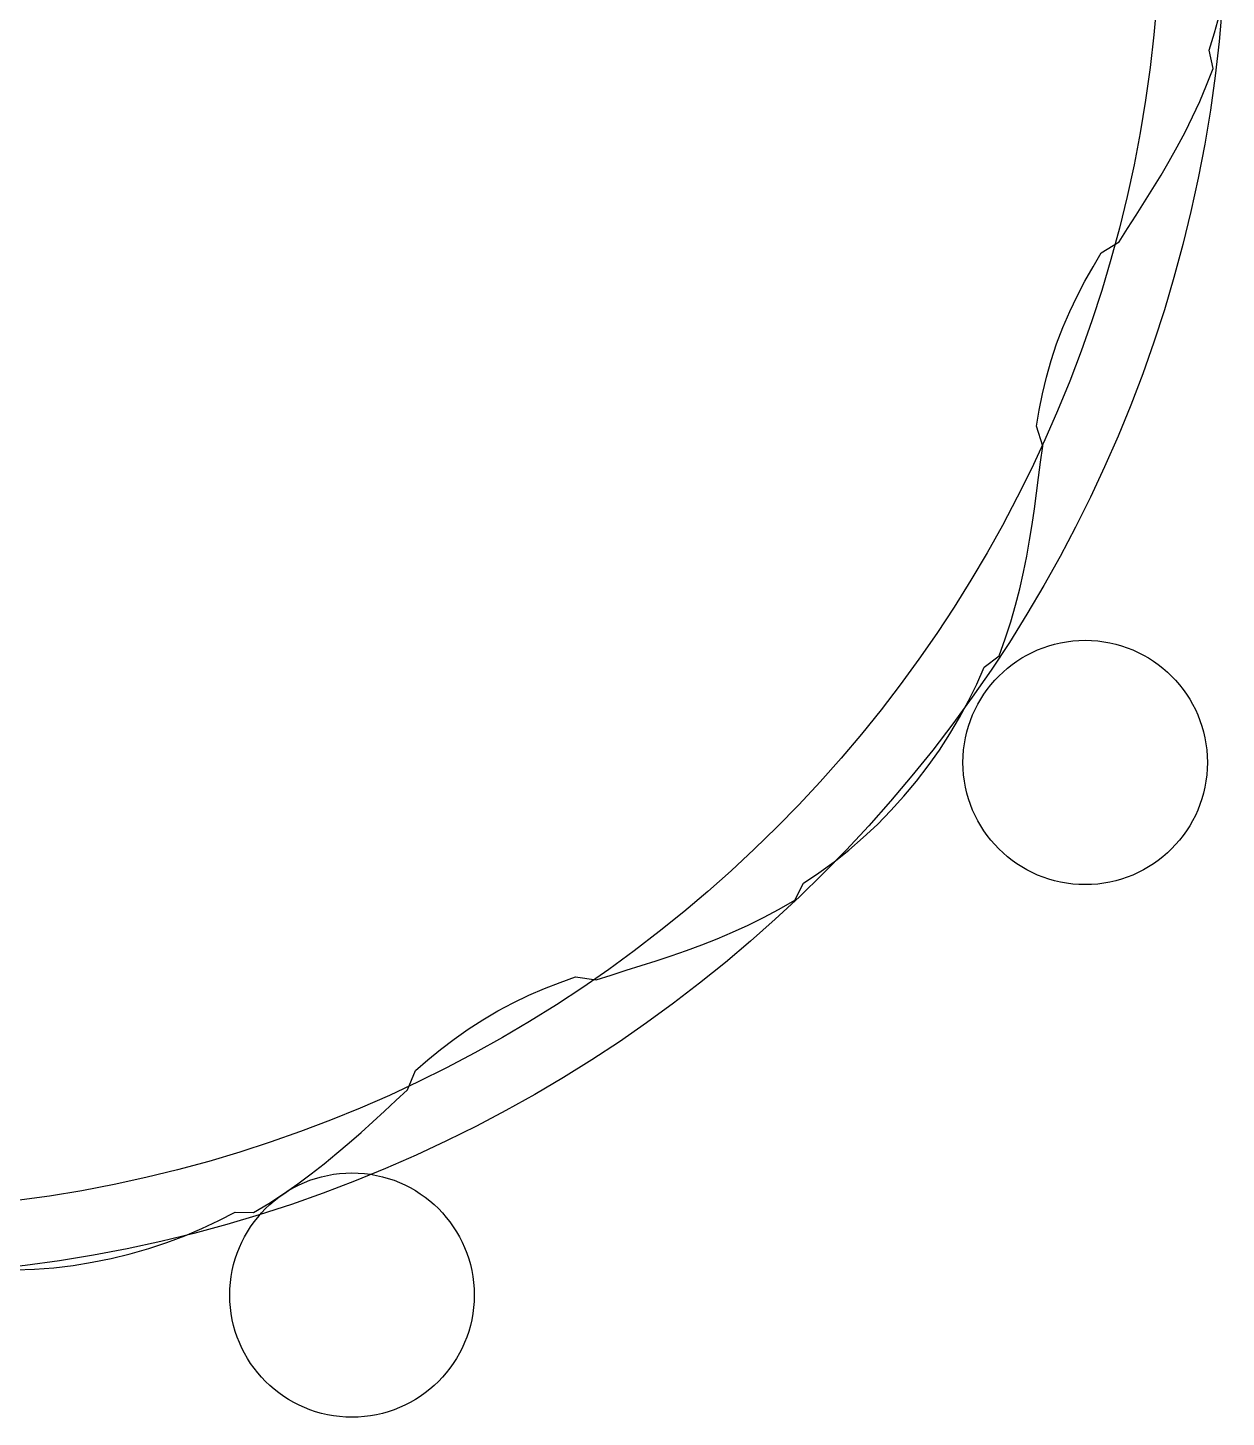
# Model space of a CAD drawing. Extents: x -32.5 to 36.6, y -31 to 31.
# Drawn here: x 2.64 to 27.16, y -31.03 to -2.6 of the extents above; entities that cross this region are included whole.
import ezdxf

# ---------------------------------------------------------------- set-up
doc = ezdxf.new("R2010")
doc.units = 0
for name, color, linetype in [('CAM', 1, 'continuous'), ('PRESSURE', 3, 'continuous'), ('ROLLER', 5, 'continuous')]:
    doc.layers.add(name, color=color, linetype=linetype)

msp = doc.modelspace()

# ---------------------------------------------------------------- linework, layer by layer
at = {"layer": 'cam'}
for p, q in [((26.918, -2.701), (27.016, -2.333)), ((26.808, -3.06), (26.918, -2.701)), ((26.886, -3.433), (26.808, -3.06)), ((26.754, -3.775), (26.886, -3.433)), ((26.614, -4.106), (26.754, -3.775)), ((26.467, -4.426), (26.614, -4.106)), ((26.313, -4.736), (26.467, -4.426)), ((26.154, -5.037), (26.313, -4.736)), ((25.991, -5.329), (26.154, -5.037)), ((25.825, -5.613), (25.991, -5.329)), ((25.655, -5.891), (25.825, -5.613)), ((25.484, -6.164), (25.655, -5.891)), ((25.312, -6.435), (25.484, -6.164)), ((25.139, -6.707), (25.312, -6.435)), ((24.966, -6.981), (25.139, -6.707)), ((24.601, -7.206), (24.966, -6.981)), ((24.432, -7.49), (24.601, -7.206)), ((24.266, -7.785), (24.432, -7.49)), ((24.105, -8.091), (24.266, -7.785)), ((23.954, -8.408), (24.105, -8.091)), ((23.814, -8.735), (23.954, -8.408)), ((23.687, -9.07), (23.814, -8.735)), ((23.575, -9.41), (23.687, -9.07)), ((23.479, -9.751), (23.575, -9.41)), ((23.398, -10.09), (23.479, -9.751)), ((23.33, -10.425), (23.398, -10.09)), ((23.272, -10.755), (23.33, -10.425)), ((23.404, -11.163), (23.272, -10.755)), ((23.358, -11.486), (23.404, -11.163)), ((23.316, -11.806), (23.358, -11.486)), ((23.274, -12.125), (23.316, -11.806)), ((23.231, -12.444), (23.274, -12.125)), ((23.184, -12.764), (23.231, -12.444)), ((23.133, -13.087), (23.184, -12.764)), ((23.075, -13.413), (23.133, -13.087)), ((23.008, -13.743), (23.075, -13.413)), ((22.933, -14.078), (23.008, -13.743)), ((22.846, -14.416), (22.933, -14.078)), ((22.748, -14.757), (22.846, -14.416)), ((22.636, -15.102), (22.748, -14.757)), ((22.511, -15.449), (22.636, -15.102)), ((22.206, -15.684), (22.511, -15.449)), ((22.053, -16.03), (22.206, -15.684)), ((21.885, -16.373), (22.053, -16.03)), ((21.701, -16.714), (21.885, -16.373)), ((21.503, -17.051), (21.701, -16.714)), ((21.289, -17.381), (21.503, -17.051)), ((21.061, -17.705), (21.289, -17.381)), ((20.819, -18.02), (21.061, -17.705)), ((20.564, -18.325), (20.819, -18.02)), ((20.297, -18.619), (20.564, -18.325)), ((20.019, -18.902), (20.297, -18.619)), ((19.732, -19.171), (20.019, -18.902)), ((19.436, -19.427), (19.732, -19.171)), ((19.133, -19.668), (19.436, -19.427)), ((18.511, -20.107), (18.824, -19.895)), ((18.824, -19.895), (19.133, -19.668)), ((18.332, -20.45), (18.511, -20.107)), ((18.013, -20.635), (18.332, -20.45)), ((17.693, -20.806), (18.013, -20.635)), ((17.055, -21.109), (17.373, -20.964)), ((17.373, -20.964), (17.693, -20.806)), ((16.425, -21.367), (16.739, -21.243)), ((16.739, -21.243), (17.055, -21.109)), ((15.496, -21.691), (15.804, -21.589)), ((15.804, -21.589), (16.113, -21.481)), ((16.113, -21.481), (16.425, -21.367)), ((14.576, -21.983), (14.883, -21.886)), ((14.883, -21.886), (15.19, -21.789)), ((15.19, -21.789), (15.496, -21.691)), ((13.209, -22.261), (13.527, -22.137)), ((13.527, -22.137), (13.841, -22.023)), ((13.841, -22.023), (14.266, -22.083)), ((14.266, -22.083), (14.576, -21.983)), ((12.57, -22.55), (12.889, -22.398)), ((12.889, -22.398), (13.209, -22.261)), ((11.945, -22.899), (12.254, -22.717)), ((12.254, -22.717), (12.57, -22.55)), ((11.646, -23.093), (11.945, -22.899)), ((11.084, -23.506), (11.358, -23.296)), ((11.358, -23.296), (11.646, -23.093)), ((10.821, -23.72), (11.084, -23.506)), ((10.569, -23.937), (10.821, -23.72)), ((10.41, -24.335), (10.569, -23.937)), ((10.17, -24.553), (10.41, -24.335)), ((9.933, -24.771), (10.17, -24.553)), ((9.456, -25.204), (9.696, -24.988)), ((9.696, -24.988), (9.933, -24.771)), ((9.213, -25.419), (9.456, -25.204)), ((8.963, -25.632), (9.213, -25.419)), ((8.438, -26.053), (8.705, -25.844)), ((8.705, -25.844), (8.963, -25.632)), ((8.16, -26.259), (8.438, -26.053)), ((7.871, -26.46), (8.16, -26.259)), ((7.259, -26.845), (7.571, -26.656)), ((7.571, -26.656), (7.871, -26.46)), ((6.202, -27.168), (6.546, -27.007)), ((6.546, -27.007), (6.879, -26.835)), ((6.879, -26.835), (7.259, -26.845)), ((5.848, -27.318), (6.202, -27.168)), ((5.112, -27.579), (5.484, -27.455)), ((5.484, -27.455), (5.848, -27.318)), ((3.565, -27.925), (3.958, -27.862)), ((3.958, -27.862), (4.347, -27.783)), ((4.347, -27.783), (4.733, -27.689)), ((4.733, -27.689), (5.112, -27.579)), ((2.384, -28.016), (2.777, -28.002)), ((2.777, -28.002), (3.171, -27.972)), ((3.171, -27.972), (3.565, -27.925))]:
    msp.add_line(p, q, dxfattribs=at)
at = {"layer": 'pressure'}
for radius in [28.156, 26.815]:
    msp.add_circle((-1, 0), radius, dxfattribs=at)
at = {"layer": 'roller'}
for centre in [(24.271, -17.634), (9.271, -28.532)]:
    msp.add_circle(centre, 2.5, dxfattribs=at)

doc.saveas('drawing.dxf')
